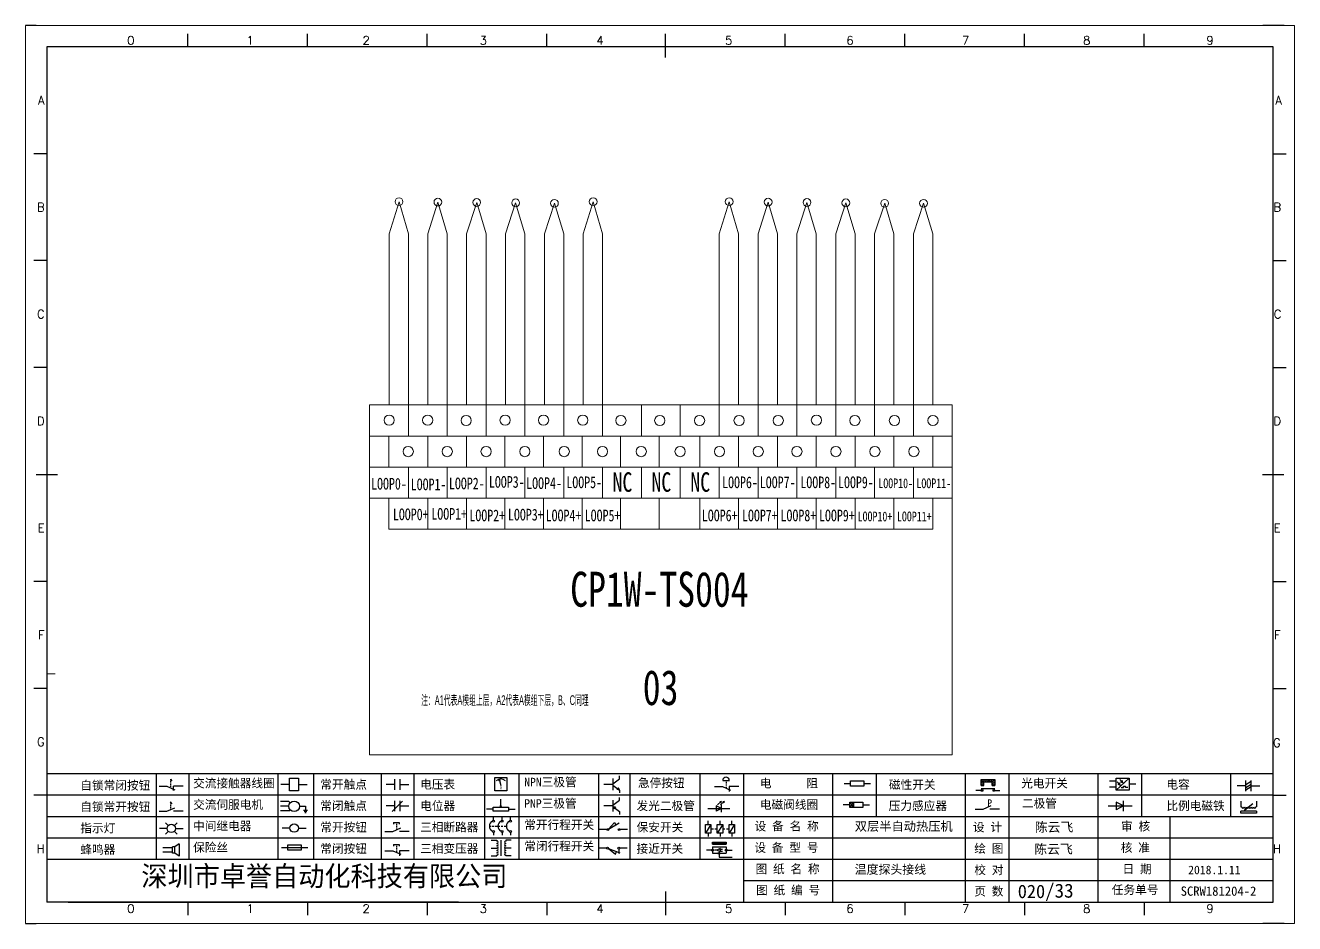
# Model space of a CAD drawing. Extents: x 38255 to 47052, y -6758 to -3353.
# Drawn here: x 40290.6 to 40617.3, y -5102.5 to -4871.5 of the extents above; entities that cross this region are included whole.
import ezdxf
from ezdxf.enums import TextEntityAlignment as Align

# ---------------------------------------------------------------- set-up
doc = ezdxf.new("R2010")
doc.units = 0
doc.header["$MEASUREMENT"] = 0
for name, color, linetype in [('AE_BOR', 1, 'Continuous'), ('电气图内容', 7, 'Continuous'), ('细实线层', 7, 'Continuous')]:
    doc.layers.add(name, color=color, linetype=linetype)
doc.layers.add('frame', color=7, linetype='Continuous', lineweight=15)
doc.styles.add('WD', font='romans.shx', dxfattribs={"bigfont": 'gbcbig.shx'})
doc.styles.add('宋体', font='', dxfattribs={"width": 0.75})
doc.styles.add('样式 0', font='')
doc.styles.add('样式 8', font='arial.ttf')
doc.styles.add('汉字', font='')
doc.styles.get('宋体').set_extended_font_data('SimSun')
doc.styles.get('样式 0').set_extended_font_data('KaiTi_GB2312')
doc.styles.get('汉字').set_extended_font_data('新宋体')

# ---------------------------------------------------------------- blocks, each defined once
blk = doc.blocks.new('磁性开关')
at = {"linetype": 'ByBlock'}
h = blk.add_hatch(dxfattribs=at)
h.set_pattern_fill('ANSI31', color=256, scale=0.1, style=0)
h.set_pattern_definition([(45, (0, 0), (-0.224506403, 0.224506403), [])])
h.paths.add_polyline_path([(-1910.88, -776.69), (-1910.88, -775.29), (-1907.69, -775.29), (-1907.69, -776.69), (-1908.31, -776.69), (-1908.31, -775.79), (-1910.25, -775.79), (-1910.25, -776.69)])
for p, q in [((-1910.91, -777.81), (-1912.09, -777.81)), ((-1910.88, -776.69), (-1910.88, -775.29)), ((-1910.88, -775.29), (-1907.69, -775.29)), ((-1910.88, -776.69), (-1910.25, -776.69)), ((-1910.88, -777.39), (-1907.69, -777.39)), ((-1910.25, -776.69), (-1910.25, -775.79)), ((-1910.25, -775.79), (-1908.31, -775.79)), ((-1908.31, -776.69), (-1908.31, -775.79)), ((-1908.31, -776.69), (-1907.69, -776.69)), ((-1907.69, -775.29), (-1907.69, -776.69)), ((-1907.66, -777.81), (-1906.48, -777.81))]:
    blk.add_line(p, q, dxfattribs=at)
for centre in [(-1910.68, -777.81), (-1907.88, -777.81)]:
    blk.add_circle(centre, 0.225, dxfattribs=at)
blk = doc.blocks.new('*U34')
at = {"linetype": 'ByBlock'}
for p, q in [((-1909.23, -780.45), (-1909.23, -780.67)), ((-1909.23, -780.45), (-1908.92, -780.84)), ((-1909.23, -780.84), (-1909.23, -781.05)), ((-1911.92, -782.07), (-1910.06, -782.07)), ((-1910.06, -782.07), (-1908.18, -782.88)), ((-1909.23, -781.23), (-1909.23, -781.44)), ((-1909.23, -781.61), (-1909.23, -781.83)), ((-1909.23, -782), (-1909.23, -782.21)), ((-1909.23, -782.38), (-1909.23, -782.43)), ((-1908.52, -783.07), (-1908.52, -782.07)), ((-1906.25, -782.07), (-1908.52, -782.07))]:
    blk.add_line(p, q, dxfattribs=at)
blk = doc.blocks.new('*U36')
at = {"linetype": 'ByBlock'}
for p, q in [((-1911.92, -792.89), (-1910.06, -792.89)), ((-1910.06, -792.89), (-1908.18, -792.08)), ((-1908.88, -791.17), (-1909.23, -790.71)), ((-1909.23, -790.71), (-1909.23, -790.92)), ((-1909.23, -791.09), (-1909.23, -791.31)), ((-1909.23, -791.48), (-1909.23, -791.69)), ((-1909.23, -791.86), (-1909.23, -792.08)), ((-1909.23, -792.25), (-1909.23, -792.47)), ((-1906.25, -792.89), (-1908.52, -792.89))]:
    blk.add_line(p, q, dxfattribs=at)
blk = doc.blocks.new('蜂鸣器')
at = {"linetype": 'ByBlock'}
for p, q in [((-1907.17, -795.53), (-1908.25, -796.26)), ((-1907.17, -795.53), (-1907.17, -798.41)), ((-1908.8, -796.48), (-1911.01, -796.48)), ((-1908.8, -797.46), (-1911.01, -797.46)), ((-1908.25, -796.26), (-1908.8, -796.26)), ((-1908.8, -797.68), (-1908.8, -796.26)), ((-1908.25, -797.68), (-1908.8, -797.68)), ((-1908.25, -797.68), (-1908.25, -796.26)), ((-1907.17, -798.41), (-1908.25, -797.68))]:
    blk.add_line(p, q, dxfattribs=at)
blk = doc.blocks.new('指示灯')
at = {"linetype": 'ByBlock'}
for p, q in [((-1854.25, -776.92), (-1856.06, -776.92)), ((-1854.62, -775.59), (-1853.97, -776.23)), ((-1854.62, -778.25), (-1853.97, -777.61)), ((-1851.9, -775.59), (-1852.54, -776.23)), ((-1851.9, -778.25), (-1852.54, -777.61)), ((-1852.26, -776.92), (-1850.45, -776.92))]:
    blk.add_line(p, q, dxfattribs=at)
blk.add_circle((-1853.26, -776.92), 0.992, dxfattribs=at)
blk = doc.blocks.new('光电开关')
at = {"linetype": 'ByBlock'}
h = blk.add_hatch(dxfattribs=at)
h.set_pattern_fill('ANSI31', color=256, scale=0.01, style=0)
h.set_pattern_definition([(45, (0.172267, 0), (-0.0224506403, 0.0224506403), [])])
h.paths.add_polyline_path([(-1882.44, -776.34), (-1882.5, -775.91), (-1882.68, -776.07)])
h.paths.add_polyline_path([(-1882.86, -776.23), (-1882.44, -776.34), (-1882.68, -776.07)])
h.paths.add_polyline_path([(-1883.05, -776.88), (-1883.11, -776.45), (-1883.29, -776.61)])
h.paths.add_polyline_path([(-1883.47, -776.77), (-1883.05, -776.88), (-1883.29, -776.61)])
for p, q in [((-1884.01, -775.96), (-1885.56, -775.96)), ((-1884.01, -777.39), (-1885.56, -777.39)), ((-1880.91, -775.3), (-1884.01, -778.05)), ((-1883.75, -776.09), (-1883.05, -776.88)), ((-1883.11, -776.45), (-1883.47, -776.77)), ((-1883.05, -776.88), (-1883.47, -776.77)), ((-1883.14, -775.55), (-1882.44, -776.34)), ((-1883.05, -776.88), (-1883.11, -776.45)), ((-1882.5, -775.91), (-1882.86, -776.23)), ((-1882.44, -776.34), (-1882.86, -776.23)), ((-1882.78, -777.47), (-1882.23, -777.47)), ((-1882.44, -776.34), (-1882.5, -775.91)), ((-1882.23, -777.47), (-1882.23, -777.14)), ((-1882.23, -777.14), (-1881.78, -777.14)), ((-1881.78, -777.47), (-1881.78, -777.14)), ((-1881.23, -777.47), (-1881.78, -777.47)), ((-1879.37, -776.67), (-1880.91, -776.67))]:
    blk.add_line(p, q, dxfattribs=at)
blk.add_lwpolyline([(-1884.01, -775.3), (-1880.91, -775.3), (-1880.91, -778.05), (-1884.01, -778.05)], close=True, dxfattribs=at)
blk = doc.blocks.new('交流接触器线圈')
at = {"linetype": 'ByBlock'}
for p, q in [((-1880.82, -781.77), (-1882.87, -781.77)), ((-1878.72, -781.77), (-1876.67, -781.77))]:
    blk.add_line(p, q, dxfattribs=at)
blk.add_lwpolyline([(-1880.82, -780.28), (-1878.72, -780.28), (-1878.72, -783.26), (-1880.82, -783.26)], close=True, dxfattribs=at)
blk = doc.blocks.new('交流伺服电机')
at = {"linetype": 'ByBlock'}
for p, q in [((-1880.97, -785.75), (-1882.94, -785.75)), ((-1880.97, -786.85), (-1882.94, -786.85)), ((-1880.97, -785.75), (-1880.65, -786.03)), ((-1878.49, -786.85), (-1877.07, -786.85)), ((-1877.07, -786.85), (-1877.07, -787.72)), ((-1880.97, -787.94), (-1882.94, -787.94)), ((-1880.97, -787.94), (-1880.65, -787.67)), ((-1877.54, -787.72), (-1876.59, -787.72)), ((-1877.38, -788.01), (-1876.75, -788.01)), ((-1877.23, -788.29), (-1876.9, -788.29))]:
    blk.add_line(p, q, dxfattribs=at)
blk.add_circle((-1879.73, -786.85), 1.24, dxfattribs=at)
blk = doc.blocks.new('中间继电器')
at = {"linetype": 'ByBlock'}
for p, q in [((-1880.72, -791.92), (-1882.54, -791.92)), ((-1878.74, -791.92), (-1876.92, -791.92))]:
    blk.add_line(p, q, dxfattribs=at)
blk.add_circle((-1879.73, -791.92), 0.992, dxfattribs=at)
blk = doc.blocks.new('保险丝')
at = {"linetype": 'ByBlock'}
blk.add_line((-1882.72, -796.49), (-1876.55, -796.49), dxfattribs=at)
blk.add_lwpolyline([(-1881.2, -795.86), (-1878.06, -795.86), (-1878.06, -797.12), (-1881.2, -797.12)], close=True, dxfattribs=at)
blk = doc.blocks.new('常开按钮')
at = {"linetype": 'ByBlock'}
for p, q in [((-1910.06, -787.73), (-1908.18, -786.93)), ((-1909.9, -785.68), (-1908.56, -785.68)), ((-1909.9, -785.68), (-1909.9, -786.07)), ((-1909.23, -785.68), (-1909.23, -785.89)), ((-1909.23, -786.06), (-1909.23, -786.28)), ((-1909.23, -786.45), (-1909.23, -786.67)), ((-1909.23, -786.84), (-1909.23, -787.05)), ((-1908.56, -785.68), (-1908.56, -786.07)), ((-1911.92, -787.73), (-1910.06, -787.73)), ((-1909.23, -787.22), (-1909.23, -787.38)), ((-1906.25, -787.73), (-1908.52, -787.73))]:
    blk.add_line(p, q, dxfattribs=at)
blk = doc.blocks.new('常开触点')
at = {"linetype": 'ByBlock'}
for p, q in [((-1853.82, -782.99), (-1853.82, -780.56)), ((-1852.6, -782.99), (-1852.6, -780.56)), ((-1853.82, -781.77), (-1855.88, -781.77)), ((-1852.6, -781.77), (-1850.55, -781.77))]:
    blk.add_line(p, q, dxfattribs=at)
blk = doc.blocks.new('常闭触点')
at = {"linetype": 'ByBlock'}
for p, q in [((-1853.82, -786.77), (-1855.88, -786.77)), ((-1852.01, -785.66), (-1854.43, -788.1)), ((-1853.82, -787.99), (-1853.82, -785.56)), ((-1852.6, -787.99), (-1852.6, -785.56)), ((-1852.6, -786.77), (-1850.55, -786.77))]:
    blk.add_line(p, q, dxfattribs=at)
blk = doc.blocks.new('常闭按钮')
at = {"linetype": 'ByBlock'}
for p, q in [((-1856.13, -792.28), (-1854.28, -792.28)), ((-1854.28, -792.28), (-1852.4, -793.09)), ((-1854.11, -790.83), (-1852.77, -790.83)), ((-1854.11, -790.83), (-1854.11, -791.22)), ((-1853.44, -790.83), (-1853.44, -791.04)), ((-1853.44, -791.21), (-1853.44, -791.43)), ((-1853.44, -791.6), (-1853.44, -791.82)), ((-1853.44, -791.99), (-1853.44, -792.2)), ((-1853.44, -792.37), (-1853.44, -792.53)), ((-1852.77, -790.83), (-1852.77, -791.22)), ((-1850.47, -792.28), (-1852.73, -792.28)), ((-1852.73, -792.28), (-1852.73, -793.43))]:
    blk.add_line(p, q, dxfattribs=at)
blk = doc.blocks.new('电磁阀线圈')
at = {"linetype": 'ByBlock'}
for p, q in [((-1854.61, -795.92), (-1853.75, -797.16)), ((-1853.75, -795.92), (-1854.61, -797.16)), ((-1853.75, -795.92), (-1853.75, -797.16)), ((-1854.61, -796.54), (-1856.17, -796.54)), ((-1851.53, -796.54), (-1849.97, -796.54))]:
    blk.add_line(p, q, dxfattribs=at)
blk.add_lwpolyline([(-1854.61, -795.92), (-1851.53, -795.92), (-1851.53, -797.16), (-1854.61, -797.16)], close=True, dxfattribs=at)
blk = doc.blocks.new('电压表')
at = {"linetype": 'ByBlock'}
for p, q in [((-1814.84, -780.75), (-1814.91, -781.13)), ((-1814.6, -781.05), (-1814.91, -781.13)), ((-1814.84, -780.75), (-1814.46, -782.26)), ((-1814.84, -780.75), (-1814.6, -781.05))]:
    blk.add_line(p, q, dxfattribs=at)
blk.add_lwpolyline([(-1815.84, -780.34), (-1813.07, -780.34), (-1813.07, -783.49), (-1815.84, -783.49)], close=True, dxfattribs=at)
blk.add_arc((-1814.46, -782.26), 1.56, 46.8313, 133.1687, dxfattribs=at)
at = {"linetype": 'ByBlock', "insert": (-1814.7, -782.39), "char_height": 0.75, "width": 0.6768, "attachment_point": 1}
blk.add_mtext('V', dxfattribs=at)
blk = doc.blocks.new('电位器')
at = {"linetype": 'ByBlock'}
for p, q in [((-1814.45, -787.3), (-1814.62, -786.96)), ((-1814.62, -786.96), (-1814.27, -786.96)), ((-1814.45, -787.3), (-1814.45, -785.39)), ((-1814.45, -787.3), (-1814.27, -786.96)), ((-1816.21, -787.75), (-1817.79, -787.75)), ((-1812.68, -787.75), (-1811.1, -787.75))]:
    blk.add_line(p, q, dxfattribs=at)
blk.add_lwpolyline([(-1816.21, -787.3), (-1812.68, -787.3), (-1812.68, -788.2), (-1816.21, -788.2)], close=True, dxfattribs=at)
blk = doc.blocks.new('三相断路器')
at = {"linetype": 'ByBlock'}
for p, q in [((-1816.17, -790.33), (-1816.17, -789.7)), ((-1814.17, -790.33), (-1814.17, -789.7)), ((-1812.18, -790.33), (-1812.18, -789.7)), ((-1817.14, -791.74), (-1816.72, -791.74)), ((-1816.45, -791.74), (-1816.03, -791.74)), ((-1815.76, -791.74), (-1815.34, -791.74)), ((-1815.07, -791.74), (-1814.65, -791.74)), ((-1814.38, -791.74), (-1813.96, -791.74)), ((-1813.69, -791.74), (-1813.27, -791.74)), ((-1816.17, -793.19), (-1816.17, -793.83)), ((-1814.17, -793.19), (-1814.17, -793.83)), ((-1812.18, -793.19), (-1812.18, -793.83))]:
    blk.add_line(p, q, dxfattribs=at)
for centre in [(-1816.17, -790.55), (-1816.17, -792.98), (-1814.17, -790.55), (-1814.17, -792.98), (-1812.18, -790.55), (-1812.18, -792.98)]:
    blk.add_circle(centre, 0.219, dxfattribs=at)
for centre in [(-1815.81, -791.74), (-1813.82, -791.74), (-1811.83, -791.74)]:
    blk.add_arc(centre, 1.32, 115.5791, 244.4209, dxfattribs=at)
blk = doc.blocks.new('三相变压器')
at = {"linetype": 'ByBlock'}
for p, q in [((-1816.69, -795.03), (-1815.37, -795.03)), ((-1815.37, -795.03), (-1815.37, -795.24)), ((-1814.34, -798.7), (-1814.34, -795.04)), ((-1812, -795.03), (-1813.32, -795.03)), ((-1813.32, -795.03), (-1813.32, -795.24)), ((-1816.69, -796.87), (-1815.37, -796.87)), ((-1816.69, -798.71), (-1815.37, -798.71)), ((-1815.37, -798.71), (-1815.37, -798.5)), ((-1812, -796.87), (-1813.32, -796.87)), ((-1813.32, -798.71), (-1813.32, -798.5)), ((-1812, -798.71), (-1813.32, -798.71))]:
    blk.add_line(p, q, dxfattribs=at)
for centre, start, end in [((-1815.37, -795.51), 270, 90), ((-1815.37, -796.06), 270, 90), ((-1813.32, -795.51), 90, 270), ((-1813.32, -796.06), 90, 270), ((-1815.37, -796.6), 270, 90), ((-1815.37, -797.14), 270, 90), ((-1815.37, -797.68), 270, 90), ((-1815.37, -798.23), 270, 90), ((-1813.32, -796.6), 90, 270), ((-1813.32, -797.14), 90, 270), ((-1813.32, -797.68), 90, 270), ((-1813.32, -798.23), 90, 270)]:
    blk.add_arc(centre, 0.271, start, end, dxfattribs=at)
blk = doc.blocks.new('压力感应器')
at = {"linetype": 'ByBlock'}
for p, q in [((-1817.44, -777.73), (-1815.59, -777.73)), ((-1815.59, -777.73), (-1813.71, -776.93)), ((-1811.78, -777.73), (-1814.05, -777.73))]:
    blk.add_line(p, q, dxfattribs=at)
at = {"linetype": 'ByBlock', "insert": (-1814.65, -775.48), "char_height": 1.68, "width": 1.2242, "attachment_point": 1}
blk.add_mtext('{\\fNSimSun|b0|i0|c134|p49;P}', dxfattribs=at)
blk = doc.blocks.new('二极管')
at = {"linetype": 'ByBlock'}
for p, q in [((-1787.52, -776.77), (-1781.92, -776.77)), ((-1783.97, -776.77), (-1785.69, -775.9)), ((-1785.69, -775.9), (-1785.69, -777.65)), ((-1783.97, -776.77), (-1785.69, -777.65)), ((-1783.97, -777.99), (-1783.97, -775.56))]:
    blk.add_line(p, q, dxfattribs=at)
blk = doc.blocks.new('NPN三极管')
at = {"linetype": 'ByBlock'}
for p, q in [((-1785.73, -780.61), (-1785.73, -783.32)), ((-1785.73, -781.82), (-1784.15, -780.66)), ((-1784.15, -780.66), (-1784.15, -779.98)), ((-1785.73, -781.97), (-1787.81, -781.97)), ((-1785.73, -782.11), (-1784.15, -783.27)), ((-1784.41, -782.73), (-1784.74, -783.18)), ((-1784.15, -783.27), (-1784.74, -783.18)), ((-1784.15, -783.27), (-1784.41, -782.73)), ((-1784.15, -783.27), (-1784.15, -783.96))]:
    blk.add_line(p, q, dxfattribs=at)
blk = doc.blocks.new('PNP三极管')
at = {"linetype": 'ByBlock'}
for p, q in [((-1784.9, -786.74), (-1786.98, -786.74)), ((-1784.9, -785.38), (-1784.9, -788.09)), ((-1784.9, -786.59), (-1783.32, -785.43)), ((-1784.9, -786.88), (-1783.32, -788.04)), ((-1784.9, -786.88), (-1784.31, -786.97)), ((-1784.9, -786.88), (-1784.64, -787.42)), ((-1784.31, -786.97), (-1784.64, -787.42)), ((-1783.32, -785.43), (-1783.32, -784.75)), ((-1783.32, -788.04), (-1783.32, -788.73))]:
    blk.add_line(p, q, dxfattribs=at)
blk = doc.blocks.new('常开行程开关')
at = {"linetype": 'ByBlock'}
for p, q in [((-1786.29, -792.3), (-1788.01, -792.3)), ((-1785.89, -792.17), (-1784.52, -790.62)), ((-1785.89, -792.17), (-1783.43, -790.72)), ((-1784.52, -790.62), (-1784.19, -791.17)), ((-1781.48, -792.3), (-1783.21, -792.3))]:
    blk.add_line(p, q, dxfattribs=at)
for centre in [(-1786.07, -792.3), (-1783.42, -792.3)]:
    blk.add_circle(centre, 0.219, dxfattribs=at)
blk = doc.blocks.new('常闭行程开关')
at = {"linetype": 'ByBlock'}
for p, q in [((-1786.34, -796.62), (-1788.07, -796.62)), ((-1785.93, -796.72), (-1783.25, -797.7)), ((-1785.93, -796.72), (-1784.3, -798)), ((-1784.3, -798), (-1784.08, -797.4)), ((-1783.48, -796.84), (-1783.48, -797.85)), ((-1781.54, -796.62), (-1783.26, -796.62))]:
    blk.add_line(p, q, dxfattribs=at)
for centre in [(-1786.12, -796.62), (-1783.48, -796.62)]:
    blk.add_circle(centre, 0.219, dxfattribs=at)
blk = doc.blocks.new('电容')
at = {"linetype": 'ByBlock'}
for p, q in [((-1756.08, -782.99), (-1756.08, -780.56)), ((-1754.86, -780.79), (-1756.08, -781.55)), ((-1754.86, -782.99), (-1754.86, -780.56)), ((-1756.08, -781.77), (-1758.13, -781.77)), ((-1754.86, -781.44), (-1756.08, -782.2)), ((-1754.86, -781.99), (-1756.08, -782.75)), ((-1754.86, -781.77), (-1752.81, -781.77))]:
    blk.add_line(p, q, dxfattribs=at)
blk = doc.blocks.new('发光二极管')
at = {"linetype": 'ByBlock'}
for p, q in [((-1758.01, -786.77), (-1752.89, -786.77)), ((-1754.84, -786.77), (-1756.04, -786.16)), ((-1756.04, -786.16), (-1756.04, -787.39)), ((-1754.84, -786.77), (-1756.04, -787.39)), ((-1755.78, -785.92), (-1754.89, -785.14)), ((-1754.89, -785.14), (-1755.2, -785.22)), ((-1755.2, -785.22), (-1755.01, -785.43)), ((-1755.08, -785.92), (-1754.18, -785.14)), ((-1754.89, -785.14), (-1755.01, -785.43)), ((-1754.84, -787.63), (-1754.84, -785.92)), ((-1754.18, -785.14), (-1754.49, -785.22)), ((-1754.49, -785.22), (-1754.31, -785.43)), ((-1754.18, -785.14), (-1754.31, -785.43))]:
    blk.add_line(p, q, dxfattribs=at)
blk = doc.blocks.new('比例电磁阀')
at = {"linetype": 'ByBlock'}
for p, q in [((-1757.26, -775.38), (-1757.26, -776.71)), ((-1757.26, -776.71), (-1757.05, -776.71)), ((-1753.6, -777.73), (-1757.25, -777.73)), ((-1757.25, -778.13), (-1757.25, -777.73)), ((-1753.6, -778.13), (-1757.25, -778.13)), ((-1754.5, -775.98), (-1756.35, -777.44)), ((-1756.35, -777.44), (-1756.25, -777.25)), ((-1756.35, -777.44), (-1756.15, -777.38)), ((-1756.15, -777.38), (-1756.25, -777.25)), ((-1753.58, -776.71), (-1753.8, -776.71)), ((-1753.6, -777.73), (-1753.6, -778.13)), ((-1753.58, -775.38), (-1753.58, -776.71))]:
    blk.add_line(p, q, dxfattribs=at)
for centre in [(-1756.78, -776.71), (-1756.24, -776.71), (-1755.7, -776.71), (-1755.15, -776.71), (-1754.61, -776.71), (-1754.07, -776.71)]:
    blk.add_arc(centre, 0.271, 180, 0, dxfattribs=at)
blk = doc.blocks.new('保安开关')
at = {"linetype": 'ByBlock'}
for p, q in [((-1757.96, -790.79), (-1757.96, -789.97)), ((-1755.17, -790.79), (-1755.17, -789.97)), ((-1752.39, -790.79), (-1752.39, -789.97)), ((-1757.33, -790.79), (-1758.6, -792.81)), ((-1757.96, -792.81), (-1757.96, -793.62)), ((-1757.33, -791.8), (-1756.72, -791.8)), ((-1756.35, -791.8), (-1755.89, -791.8)), ((-1754.54, -790.79), (-1755.81, -792.81)), ((-1755.17, -792.81), (-1755.17, -793.62)), ((-1754.52, -791.8), (-1754.06, -791.8)), ((-1753.69, -791.8), (-1753.08, -791.8)), ((-1751.75, -790.79), (-1753.02, -792.81)), ((-1752.39, -792.81), (-1752.39, -793.62))]:
    blk.add_line(p, q, dxfattribs=at)
for points in [[(-1758.6, -790.79), (-1757.33, -790.79), (-1757.33, -792.81), (-1758.6, -792.81)], [(-1755.81, -790.79), (-1754.54, -790.79), (-1754.54, -792.81), (-1755.81, -792.81)], [(-1753.02, -790.79), (-1751.75, -790.79), (-1751.75, -792.81), (-1753.02, -792.81)]]:
    blk.add_lwpolyline(points, close=True, dxfattribs=at)
blk = doc.blocks.new('接近开关')
at = {"linetype": 'ByBlock'}
h = blk.add_hatch(dxfattribs=at)
h.set_pattern_fill('ANSI31', color=256, scale=0.01, style=0)
h.set_pattern_definition([(45, (-89.131516, -30.795668), (-0.0224506403, 0.0224506403), [])])
h.paths.add_polyline_path([(-1516.96, -1123.35), (-1516.96, -1122.85), (-1513.76, -1122.85), (-1513.76, -1123.35)])
for p, q in [((-1517.18, -1124.71), (-1518.36, -1124.71)), ((-1516.96, -1123.35), (-1516.96, -1122.85)), ((-1516.96, -1122.85), (-1513.76, -1122.85)), ((-1516.96, -1123.35), (-1513.76, -1123.35)), ((-1516.96, -1123.95), (-1513.76, -1123.95)), ((-1516.96, -1123.95), (-1516.96, -1125.47)), ((-1516.96, -1125.47), (-1513.76, -1125.47)), ((-1515.91, -1124.71), (-1516.45, -1124.71)), ((-1515.11, -1124.31), (-1515.91, -1124.71)), ((-1515.11, -1125.11), (-1515.91, -1124.71)), ((-1515.33, -1124.53), (-1515.17, -1124.53)), ((-1515.33, -1124.88), (-1515.17, -1124.88)), ((-1515.25, -1124.45), (-1515.25, -1124.61)), ((-1515.11, -1124.31), (-1515.11, -1125.11)), ((-1515.11, -1124.48), (-1514.58, -1124.48)), ((-1515.11, -1124.94), (-1514.58, -1124.94)), ((-1513.76, -1122.85), (-1513.76, -1123.35)), ((-1513.76, -1123.95), (-1513.76, -1125.47)), ((-1513.54, -1124.71), (-1512.36, -1124.71)), ((-1515.36, -1125.69), (-1515.36, -1126.36)), ((-1515.36, -1126.36), (-1512.36, -1126.36))]:
    blk.add_line(p, q, dxfattribs=at)
for centre in [(-1516.96, -1124.71), (-1515.36, -1125.47), (-1513.76, -1124.71)]:
    blk.add_circle(centre, 0.225, dxfattribs=at)
blk = doc.blocks.new('电阻')
at = {"linetype": 'ByBlock'}
for p, q in [((-3.09, 0), (-1.57, 0)), ((1.57, 0), (3.09, 0))]:
    blk.add_line(p, q, dxfattribs=at)
blk.add_lwpolyline([(-1.57, 0.63), (1.57, 0.63), (1.57, -0.63), (-1.57, -0.63)], close=True, dxfattribs=at)
blk = doc.blocks.new('急停按钮')
at = {"linetype": 'ByBlock'}
for p, q in [((-1.86, 0), (0, 0)), ((0, 0), (1.88, -0.81)), ((0.06, 1.45), (1.61, 1.45)), ((0.83, 1.45), (0.83, 1.24)), ((0.83, 1.07), (0.83, 0.85)), ((0.83, 0.68), (0.83, 0.47)), ((0.83, 0.29), (0.83, 0.08)), ((3.81, 0), (1.54, 0)), ((1.54, 0), (1.54, -1.15)), ((0.83, -0.09), (0.83, -0.24))]:
    blk.add_line(p, q, dxfattribs=at)
blk.add_arc((0.83, 1.45), 0.774, 0, 180)
blk = doc.blocks.new('电控横A4')
for p, q in [((292, -5), (5, -5)), ((5, -5), (5, -205)), ((292, -205), (292, -5)), ((10.03, -205), (289.53, -205)), ((130.8, -205), (190.75, -205)), ((190.75, -205), (259.54, -205))]:
    blk.add_line(p, q)
at = {"lineweight": 9, "ltscale": 0.1}
for p, q in [((5, -151.57), (7, -151.57)), ((101.34, -205), (130.8, -205)), ((129.44, -205), (129.44, -205)), ((129.44, -205), (129.44, -205)), ((129.44, -205), (129.44, -205)), ((129.44, -205), (129.44, -205))]:
    blk.add_line(p, q, dxfattribs=at)
at = {"linetype": 'ByBlock'}
for p, q in [((292, -175), (5, -175)), ((292, -180), (5, -180)), ((292, -185), (5, -185)), ((292, -190), (5, -190)), ((292, -195), (5, -195)), ((292, -200), (168.03, -200))]:
    blk.add_line(p, q, dxfattribs=at)
at = {"color": 0, "lineweight": -2}
for p, q in [((30.58, -175), (30.58, -195)), ((38.26, -175), (38.26, -195)), ((59.05, -175), (59.05, -195)), ((67.4, -175), (67.4, -195)), ((83.26, -175), (83.26, -195)), ((90.91, -175), (90.91, -195)), ((107.4, -175), (107.4, -195)), ((115.5, -175), (115.5, -195)), ((134.12, -175), (134.12, -195)), ((141.48, -175), (141.48, -195)), ((157.79, -175), (157.79, -195)), ((168.03, -175), (168.03, -204.92)), ((188.84, -175), (188.84, -185)), ((199.08, -175), (199.08, -185)), ((219.89, -175), (219.89, -185)), ((230.12, -175), (230.12, -185)), ((250.93, -175), (250.93, -185)), ((261.17, -175), (261.17, -185)), ((281.98, -175), (281.98, -185)), ((188.84, -185), (188.84, -204.92)), ((219.89, -185), (219.89, -205)), ((230.12, -185), (230.12, -205)), ((250.93, -185), (250.93, -205)), ((267.79, -185), (267.79, -205))]:
    blk.add_line(p, q, dxfattribs=at)
at = {"color": 0, "ltscale": 2}
for p, q in [((292, -205), (292, -183.55)), ((101.34, -205), (5, -205)), ((259.54, -205), (289.53, -205)), ((259.54, -205), (292, -205))]:
    blk.add_line(p, q, dxfattribs=at)
at = {"layer": 'AE_BOR', "lineweight": 30}
for p, q in [((2.53, 0), (0, 0)), ((294.53, 0), (289.53, 0)), ((0, -210), (2.53, -210)), ((294.53, -210), (289.53, -210))]:
    blk.add_line(p, q, dxfattribs=at)
at = {"layer": 'AE_BOR', "color": 1, "lineweight": 15}
for p, q in [((0, 0), (297, 0)), ((0, -210), (0, 0)), ((297, 0), (297, -210)), ((297, -210), (0, -210))]:
    blk.add_line(p, q, dxfattribs=at)
at = {"layer": 'AE_BOR'}
for p, q in [((38.03, -5), (38.03, -2)), ((66.03, -5), (66.03, -2)), ((94.03, -5), (94.03, -2)), ((122.03, -5), (122.03, -2)), ((149.78, -5), (149.78, -2)), ((177.78, -5), (177.78, -2)), ((205.78, -5), (205.78, -2)), ((233.78, -5), (233.78, -2)), ((261.78, -5), (261.78, -2)), ((5, -30), (2, -30)), ((292, -30), (295, -30)), ((5, -55), (2, -55)), ((292, -55), (295, -55)), ((5, -80), (2, -80)), ((292, -80), (295, -80)), ((5, -130), (2, -130)), ((292, -130), (295, -130)), ((5, -155), (2, -155)), ((292, -155), (295, -155)), ((5, -180), (2, -180)), ((292, -180), (295, -180)), ((38.03, -205), (38.03, -208)), ((66.03, -205), (66.03, -208)), ((94.03, -205), (94.03, -208)), ((122.03, -205), (122.03, -208)), ((149.78, -205), (149.78, -208)), ((177.78, -205), (177.78, -208)), ((205.78, -205), (205.78, -208)), ((233.78, -205), (233.78, -208)), ((261.78, -205), (261.78, -208))]:
    blk.add_line(p, q, dxfattribs=at)
at = {"layer": 'AE_BOR', "color": 2, "lineweight": 30}
for p, q in [((149.78, -7.5), (149.78, -2.5)), ((2.5, -105), (7.5, -105)), ((289.5, -105), (294.5, -105)), ((149.78, -202.5), (149.78, -207.5)), ((149.78, -205), (149.78, -207.5))]:
    blk.add_line(p, q, dxfattribs=at)
at = {"linetype": 'ByBlock'}
for name, p in [('*U34', (1943.19, 604.18)), ('交流接触器线圈', (1942.62, 604.27)), ('常开触点', (1940.27, 604.3)), ('电压表', (1925.71, 604.52)), ('NPN三极管', (1923.2, 604.5)), ('磁性开关', (2134.53, 598.96)), ('光电开关', (2139.22, 599.27)), ('电容', (2041.69, 603.98)), ('电位器', (1925.71, 604.52)), ('PNP三极管', (1922.37, 604.27)), ('压力感应器', (2039.72, 594.52)), ('*U36', (1943.19, 609.18)), ('交流伺服电机', (1942.62, 604.27)), ('常闭触点', (1940.27, 604.3)), ('发光二极管', (1917.72, 603.69)), ('电磁阀线圈', (2047.53, 614.3)), ('二极管', (2040.91, 594.27)), ('比例电磁阀', (2041.69, 593.98)), ('指示灯', (1887.41, 589.18)), ('中间继电器', (1942.62, 604.27)), ('常开按钮', (1996.06, 599.3)), ('三相断路器', (1925.71, 604.52)), ('常开行程开关', (1922.37, 604.27)), ('保安开关', (1917.72, 603.98)), ('蜂鸣器', (1943.19, 604.18)), ('保险丝', (1942.62, 604.27)), ('常闭按钮', (1940.27, 599.3)), ('三相变压器', (1925.71, 604.52)), ('常闭行程开关', (1922.37, 604.27)), ('接近开关', (1677.72, 931.9))]:
    blk.add_blockref(name, p, dxfattribs=at)
for name, p in [('急停按钮', (163.12, -177.98)), ('电阻', (194.66, -177.22))]:
    blk.add_blockref(name, p)
at = {"char_height": 2, "attachment_point": 1, "style": '汉字'}
for s, insert in [('{\\fKaiTi_GB2312|b0|i0|c134|p49;自锁常闭按钮}', (12.86, -176.69)), ('{\\fKaiTi_GB2312|b0|i0|c134|p49;交流接触器线圈}', (39.25, -176.19)), ('{\\fKaiTi_GB2312|b0|i0|c134|p49;常开触点}', (69.01, -176.48)), ('{\\fKaiTi_GB2312|b0|i0|c134|p49;电压表}', (92.37, -176.47)), ('{\\fKaiTi_GB2312|b0|i0|c134|p49;NPN三极管}', (116.73, -175.91)), ('{\\fKaiTi_GB2312|b0|i0|c134|p49;急停按钮}', (143.35, -176.12)), ('{\\fKaiTi_GB2312|b0|i0|c134|p49;电      阻}', (171.86, -176.19)), ('{\\fKaiTi_GB2312|b0|i0|c134|p49;磁性开关}', (202.07, -176.53)), ('{\\fKaiTi_GB2312|b0|i0|c134|p49;光电开关}', (233.02, -176.19)), ('{\\fKaiTi_GB2312|b0|i0|c134|p49;电容}', (267, -176.48)), ('{\\fKaiTi_GB2312|b0|i0|c134|p49;交流伺服电机}', (39.25, -181.19)), ('{\\fKaiTi_GB2312|b0|i0|c134|p49;电位器}', (92.37, -181.47)), ('{\\fKaiTi_GB2312|b0|i0|c134|p49;PNP三极管}', (116.73, -180.91)), ('{\\fKaiTi_GB2312|b0|i0|c134|p49;电磁阀线圈}', (171.86, -181.19)), ('{\\fKaiTi_GB2312|b0|i0|c134|p49;压力感应器}', (202.02, -181.47)), ('{\\fKaiTi_GB2312|b0|i0|c134|p49;二极管}', (233.2, -180.91)), ('{\\fKaiTi_GB2312|b0|i0|c134|p49;自锁常开按钮}', (12.86, -181.69)), ('{\\fKaiTi_GB2312|b0|i0|c134|p49;常闭触点}', (69.01, -181.48)), ('{\\fKaiTi_GB2312|b0|i0|c134|p49;发光二极管}', (143.02, -181.48)), ('{\\fKaiTi_GB2312|b0|i0|c134|p49;比例电磁铁}', (267, -181.48)), ('{\\fKaiTi_GB2312|b0|i0|c134|p49;指示灯}', (12.86, -186.69)), ('{\\fKaiTi_GB2312|b0|i0|c134|p49;中间继电器}', (39.25, -186.19)), ('{\\fKaiTi_GB2312|b0|i0|c134|p49;常开按钮}', (69.01, -186.48)), ('{\\fKaiTi_GB2312|b0|i0|c134|p49;三相断路器}', (92.37, -186.47)), ('{\\fKaiTi_GB2312|b0|i0|c134|p49;常开行程开关}', (116.73, -185.91)), ('{\\fKaiTi_GB2312|b0|i0|c134|p49;保安开关}', (143.02, -186.48)), ('{\\fKaiTi_GB2312|b0|i0|c134|p0;设 备 名 称}', (170.65, -186.24)), ('{\\fKaiTi_GB2312|b0|i0|c134|p0;设 计}', (221.72, -186.46)), ('{\\fKaiTi_GB2312|b0|i0|c134|p0;审 核}', (256.39, -186.25)), ('{\\fKaiTi_GB2312|b0|i0|c134|p49;蜂鸣器}', (12.86, -191.69)), ('{\\fKaiTi_GB2312|b0|i0|c134|p49;保险丝}', (39.25, -191.19)), ('{\\fKaiTi_GB2312|b0|i0|c134|p49;常闭按钮}', (69.01, -191.48)), ('{\\fKaiTi_GB2312|b0|i0|c134|p49;三相变压器}', (92.37, -191.47)), ('{\\fKaiTi_GB2312|b0|i0|c134|p49;常闭行程开关}', (116.73, -190.91)), ('{\\fKaiTi_GB2312|b0|i0|c134|p49;接近开关}', (143.02, -191.48)), ('{\\fKaiTi_GB2312|b0|i0|c134|p0;设 备 型 号}', (170.58, -191.24)), ('{\\fKaiTi_GB2312|b0|i0|c134|p0;绘 图}', (222.05, -191.46)), ('{\\fKaiTi_GB2312|b0|i0|c134|p0;核 准}', (256.32, -191.25)), ('{\\fKaiTi_GB2312|b0|i0|c134|p0;图 纸 名 称}', (170.86, -196.24)), ('{\\fKaiTi_GB2312|b0|i0|c134|p0;日 期}', (256.72, -196.25)), ('{\\fKaiTi_GB2312|b0|i0|c134|p0;校 对}', (222.05, -196.46)), ('{\\fKaiTi_GB2312|b0|i0|c134|p0;图 纸 编 号}', (170.98, -201.2)), ('{\\fKaiTi_GB2312|b0|i0|c134|p0;页 数}', (222.05, -201.46)), ('{\\fKaiTi_GB2312|b0|i0|c134|p0;任务单号}', (254.22, -201.1))]:
    blk.add_mtext(s, dxfattribs=dict(at, insert=insert))
at = {"attachment_point": 1}
for s, insert, char_height, width in [('{\\fSimSun|b0|i0|c134|p2;双层半自动热压机}', (194.08, -186.2), 2.1, 34.3007), ('{\\fKaiTi_GB2312|b0|i0|c134|p49;陈云飞', (236.21, -186.34), 2.2, 21.4865), ('{\\fKaiTi_GB2312|b0|i0|c134|p49;陈云飞}', (236.08, -191.47), 2.2, 20.0113), ('{\\fKaiTi_GB2312|b0|i0|c134|p49;2018.1.11}', (272.1, -196.45), 2, 60.2542)]:
    blk.add_mtext(s, dxfattribs=dict(at, insert=insert, char_height=char_height, width=width))
at = {"color": 0, "lineweight": -2, "insert": (27.14, -196.53), "char_height": 4.7064, "width": 96.1138, "attachment_point": 1}
blk.add_mtext('深圳市卓誉自动化科技有限公司', dxfattribs=at)
at = {"layer": 'AE_BOR', "style": 'WD'}
for s, p in [('0', (24.67, -4.5)), ('1', (52.6, -4.5)), ('2', (79.75, -4.5)), ('3', (107.15, -4.5)), ('4', (134.45, -4.5)), ('5', (164.59, -4.5)), ('6', (192.94, -4.5)), ('7', (220.04, -4.5)), ('8', (248.37, -4.5)), ('9', (277.23, -4.5)), ('0', (24.67, -207.5)), ('1', (52.6, -207.5)), ('2', (79.75, -207.5)), ('3', (107.15, -207.5)), ('4', (134.45, -207.5)), ('5', (164.59, -207.5)), ('6', (192.94, -207.5)), ('7', (220.04, -207.5)), ('8', (248.37, -207.5)), ('9', (277.23, -207.5))]:
    blk.add_text(s, height=2, dxfattribs=at).set_placement(p, align=Align.CENTER)
for s, p in [('A', (4.5, -17.5)), ('A', (294.03, -17.5)), ('B', (4.5, -42.5)), ('B', (293.84, -42.5)), ('C', (4.5, -67.5)), ('C', (293.93, -67.5)), ('D', (4.5, -92.5)), ('D', (293.84, -92.5)), ('E', (4.5, -117.5)), ('E', (293.74, -117.5)), ('F', (4.5, -142.5)), ('F', (293.74, -142.5)), ('F', (293.74, -142.5)), ('G', (4.5, -167.5)), ('G', (293.74, -167.72)), ('H', (4.5, -192.5)), ('H', (293.84, -192.5))]:
    blk.add_text(s, height=2, dxfattribs=at).set_placement(p, align=Align.MIDDLE_RIGHT)
at = {"layer": 'frame', "lineweight": 0, "insert": (236.38, -200.67), "char_height": 3.271, "width": 42.6764, "attachment_point": 1, "style": '样式 0'}
blk.add_mtext(' /33', dxfattribs=at)
at = {"layer": '电气图内容', "color": 7, "insert": (270.63, -201.32), "char_height": 2.3665, "attachment_point": 1}
blk.add_mtext('\\pxi-0.125,sm1,ql;{\\f宋体|b0|i0|c134|p2;\\H0.916667x;\\C256;SCRW181204-2^I^I^I', dxfattribs=at)

msp = doc.modelspace()

# ---------------------------------------------------------------- linework, layer by layer
at = {"layer": 'frame', "lineweight": 0}
for p, q in [((40384.186, -4969.086), (40384.186, -4925.132)), ((40389.17, -4969.086), (40389.17, -4925.132)), ((40394.17, -4969.086), (40394.17, -4925.132)), ((40399.17, -4969.086), (40399.17, -4925.132)), ((40404.17, -4969.086), (40404.17, -4925.132)), ((40409.17, -4969.086), (40409.17, -4925.132)), ((40414.154, -4969.086), (40414.154, -4925.132)), ((40419.17, -4969.086), (40419.17, -4925.132)), ((40424.17, -4969.086), (40424.17, -4925.132)), ((40429.17, -4969.086), (40429.17, -4925.132)), ((40434.154, -4969.086), (40434.154, -4925.132)), ((40439.17, -4969.086), (40439.17, -4925.132)), ((40469.17, -4969.086), (40469.17, -4925.132)), ((40474.154, -4969.086), (40474.154, -4925.132)), ((40479.17, -4969.086), (40479.17, -4925.132)), ((40484.154, -4969.086), (40484.154, -4925.132)), ((40489.17, -4969.086), (40489.17, -4925.132)), ((40494.17, -4969.086), (40494.17, -4925.132)), ((40499.17, -4969.086), (40499.17, -4925.132)), ((40504.17, -4969.086), (40504.17, -4925.132)), ((40509.17, -4969.086), (40509.17, -4925.132)), ((40514.17, -4969.086), (40514.17, -4925.132)), ((40519.17, -4969.086), (40519.17, -4925.132)), ((40524.17, -4969.086), (40524.17, -4925.132)), ((40389.17, -4969.086), (40389.17, -4977.086)), ((40399.17, -4969.086), (40399.17, -4977.086)), ((40409.17, -4969.086), (40409.17, -4977.086)), ((40419.17, -4969.086), (40419.17, -4977.086)), ((40429.17, -4969.086), (40429.17, -4977.086)), ((40439.17, -4969.086), (40439.17, -4977.086)), ((40449.17, -4969.086), (40449.17, -4977.086)), ((40459.17, -4969.086), (40459.17, -4977.086)), ((40469.17, -4969.086), (40469.17, -4977.086)), ((40479.17, -4969.086), (40479.17, -4977.086)), ((40489.17, -4969.086), (40489.17, -4977.086)), ((40499.17, -4969.086), (40499.17, -4977.086)), ((40509.17, -4969.086), (40509.17, -4977.086)), ((40519.17, -4969.086), (40519.17, -4977.086)), ((40379.17, -4977.086), (40529.17, -4977.086)), ((40384.17, -4977.086), (40384.17, -4985.086)), ((40394.17, -4985.086), (40394.17, -4977.086)), ((40404.094, -4985.086), (40404.094, -4977.086)), ((40414.018, -4985.086), (40414.018, -4977.086)), ((40423.942, -4985.086), (40423.942, -4977.086)), ((40433.866, -4985.086), (40433.866, -4977.086)), ((40443.791, -4985.086), (40443.791, -4977.086)), ((40453.715, -4985.086), (40453.715, -4977.086)), ((40464.17, -4985.086), (40464.17, -4977.086)), ((40474.17, -4985.086), (40474.17, -4977.086)), ((40484.17, -4985.086), (40484.17, -4977.086)), ((40494.17, -4985.086), (40494.17, -4977.086)), ((40504.17, -4985.086), (40504.17, -4977.086)), ((40514.17, -4985.086), (40514.17, -4977.086)), ((40524.17, -4977.086), (40524.17, -4985.086)), ((40529.17, -4985.086), (40379.17, -4985.086)), ((40389.17, -4985.086), (40389.17, -4993.086)), ((40399.17, -4985.086), (40399.17, -4993.086)), ((40409.17, -4985.086), (40409.17, -4993.086)), ((40419.17, -4985.086), (40419.17, -4993.086)), ((40429.17, -4985.086), (40429.17, -4993.086)), ((40439.17, -4985.086), (40439.17, -4993.086)), ((40449.17, -4985.086), (40449.17, -4993.086)), ((40459.17, -4985.086), (40459.17, -4993.086)), ((40469.17, -4985.086), (40469.17, -4993.086)), ((40479.17, -4985.086), (40479.17, -4993.086)), ((40489.17, -4985.086), (40489.17, -4993.086)), ((40499.17, -4985.086), (40499.17, -4993.086)), ((40509.17, -4985.086), (40509.17, -4993.086)), ((40519.17, -4985.086), (40519.17, -4993.086)), ((40379.17, -4993.086), (40529.17, -4993.086)), ((40384.17, -4993.086), (40384.17, -5001.086)), ((40394.17, -5001.086), (40394.17, -4993.086)), ((40404.094, -5001.086), (40404.094, -4993.086)), ((40414.018, -5001.086), (40414.018, -4993.086)), ((40423.942, -5001.086), (40423.942, -4993.086)), ((40433.866, -5001.086), (40433.866, -4993.086)), ((40443.791, -5001.086), (40443.791, -4993.086)), ((40453.715, -5001.086), (40453.715, -4993.086)), ((40464.17, -5001.086), (40464.17, -4993.086)), ((40474.17, -5001.086), (40474.17, -4993.086)), ((40484.17, -5001.086), (40484.17, -4993.086)), ((40494.17, -5001.086), (40494.17, -4993.086)), ((40504.17, -5001.086), (40504.17, -4993.086)), ((40514.17, -5001.086), (40514.17, -4993.086)), ((40524.17, -4993.086), (40524.17, -5001.086)), ((40524.17, -5001.086), (40384.17, -5001.086))]:
    msp.add_line(p, q, dxfattribs=at)
msp.add_lwpolyline([(40529.17, -4969.086), (40379.17, -4969.086), (40379.17, -5059.086), (40529.17, -5059.086)], close=True, dxfattribs=at)
for centre in [(40384.218, -4973.016), (40394.141, -4973.016), (40404.057, -4973.086), (40414.055, -4973.016), (40423.971, -4973.016), (40434.051, -4973.016), (40443.885, -4973.086), (40453.883, -4973.086), (40464.127, -4973.086), (40474.289, -4973.086), (40484.369, -4973.086), (40494.203, -4973.016), (40504.119, -4973.086), (40514.281, -4973.086), (40524.197, -4973.086), (40389.141, -4981.086), (40399.18, -4981.086), (40409.168, -4981.086), (40419.156, -4981.086), (40429.297, -4981.086), (40439.131, -4981.086), (40449.119, -4981.086), (40459.107, -4981.086), (40469.248, -4981.086), (40479.236, -4981.086), (40489.173, -4981.086), (40499.212, -4981.086), (40509.251, -4981.086), (40519.29, -4981.086)]:
    msp.add_circle(centre, 1.317, dxfattribs=at)
at = {"layer": '细实线层', "lineweight": 0}
for p, q in [((40384.186, -4925.132), (40386.771, -4916.822)), ((40389.17, -4925.132), (40386.771, -4916.822)), ((40434.154, -4925.132), (40436.739, -4916.822)), ((40439.17, -4925.132), (40436.739, -4916.822)), ((40469.17, -4925.132), (40471.755, -4916.822)), ((40474.154, -4925.132), (40471.755, -4916.822)), ((40394.17, -4925.132), (40396.771, -4916.925)), ((40399.17, -4925.132), (40396.771, -4916.925)), ((40404.17, -4925.132), (40406.77, -4917.027)), ((40409.17, -4925.132), (40406.77, -4917.027)), ((40414.154, -4925.132), (40416.77, -4917.129)), ((40419.17, -4925.132), (40416.77, -4917.129)), ((40424.17, -4925.132), (40426.769, -4917.231)), ((40429.17, -4925.132), (40426.769, -4917.231)), ((40479.17, -4925.132), (40481.771, -4916.925)), ((40484.17, -4925.132), (40481.771, -4916.925)), ((40489.17, -4925.132), (40491.77, -4917.027)), ((40494.17, -4925.132), (40491.77, -4917.027)), ((40499.17, -4925.132), (40501.77, -4917.129)), ((40504.17, -4925.132), (40501.77, -4917.129)), ((40509.17, -4925.132), (40511.769, -4917.231)), ((40514.17, -4925.132), (40511.769, -4917.231)), ((40519.17, -4925.132), (40521.769, -4917.231)), ((40524.17, -4925.132), (40521.769, -4917.231))]:
    msp.add_line(p, q, dxfattribs=at)
for centre in [(40386.771, -4916.822), (40396.771, -4916.925), (40406.77, -4917.027), (40416.77, -4917.129), (40426.769, -4917.231), (40436.739, -4916.822), (40471.755, -4916.822), (40481.771, -4916.925), (40491.77, -4917.027), (40501.77, -4917.129), (40511.769, -4917.231), (40521.769, -4917.231)]:
    msp.add_circle(centre, 1, dxfattribs=at)

# ---------------------------------------------------------------- block references
at = {"xscale": 1.1, "yscale": 1.1, "zscale": 1.1}
msp.add_blockref('电控横A4', (40290.589, -4871.485), dxfattribs=at)

# ---------------------------------------------------------------- texts
at = {"style": '宋体', "width": 0.75}
for s, height, p in [('LOOP0-', 3, (40384.175, -4990.87)), ('LOOP1-', 3, (40394.375, -4991.021)), ('LOOP2-', 3, (40404.211, -4990.783)), ('LOOP3-', 3, (40414.5, -4990.391)), ('LOOP4-', 3, (40424.091, -4990.711)), ('LOOP5-', 3, (40434.427, -4990.497)), ('NC', 5, (40444.268, -4991.423)), ('NC', 5, (40454.285, -4991.423)), ('NC', 5, (40464.301, -4991.423)), ('LOOP6-', 3, (40474.531, -4990.497)), ('LOOP7-', 3, (40484.228, -4990.497)), ('LOOP8-', 3, (40494.671, -4990.497)), ('LOOP9-', 3, (40504.369, -4990.497)), ('LOOP10-', 2.5, (40514.598, -4990.497)), ('LOOP11-', 2.5, (40524.402, -4990.497)), ('LOOP0+', 3, (40389.784, -4998.732)), ('LOOP1+', 3, (40399.676, -4998.611)), ('LOOP2+', 3, (40409.473, -4999.012)), ('LOOP3+', 3, (40419.402, -4998.809)), ('LOOP4+', 3, (40429.099, -4999.022)), ('LOOP5+', 3, (40439.153, -4999.022)), ('LOOP6+', 3, (40469.31, -4999.022)), ('LOOP7+', 3, (40479.646, -4999.022)), ('LOOP8+', 3, (40489.557, -4999.022)), ('LOOP9+', 3, (40499.467, -4999.022)), ('LOOP10+', 2.5, (40509.27, -4999.022)), ('LOOP11+', 2.5, (40519.394, -4999.022)), ('CP1W-TS004', 9, (40453.785, -5020.991)), ('03', 9, (40454.09, -5046.273))]:
    msp.add_text(s, height=height, dxfattribs=at).set_placement(p, align=Align.CENTER)
at = {"color": 3, "lineweight": 0, "style": '样式 8', "width": 0.5}
msp.add_text('注：A1代表A模组上层，A2代表A模组下层，B、C同理', height=2.5, dxfattribs=at).set_placement((40414.015, -5045.008), align=Align.MIDDLE)
at = {"layer": 'frame', "lineweight": 0, "insert": (40504.061, -5087.445), "char_height": 2.24553, "width": 19.89128, "attachment_point": 1}
msp.add_mtext('{\\fKaiTi_GB2312|b0|i0|c134|p49;\\H0.999999x;温度探头接线}', dxfattribs=at)
at = {"layer": 'frame', "lineweight": 0, "insert": (40546.026, -5092.476), "char_height": 3.4547, "width": 17.21263, "attachment_point": 1, "style": '样式 0'}
msp.add_mtext('020', dxfattribs=at)

doc.saveas('drawing.dxf')
